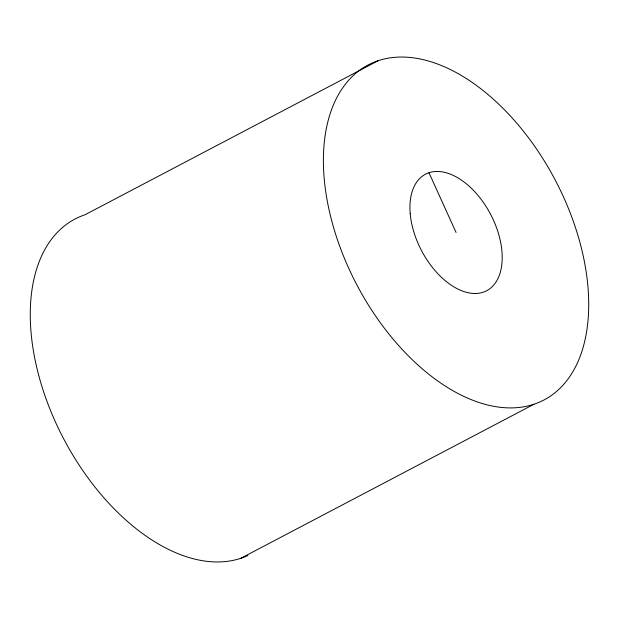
<?xml version="1.0" encoding="UTF-8"?>
<svg xmlns="http://www.w3.org/2000/svg" width="619" height="619" viewBox="0 0 619 619"><rect width="100%" height="100%" fill="white"/><g stroke="black" fill="none" stroke-linecap="round" stroke-linejoin="round"><path stroke-width="0.93" d="M378.163 60.716L85.012 214.77A189.19 112.186 62.3 0 0 58.194 427.907A189.19 112.186 62.3 0 0 247.886 555.498M240.837 558.284L533.988 404.23A189.19 112.186 62.3 0 0 510.141 115.745A189.19 112.186 62.3 0 0 324.101 177.444A189.19 112.186 62.3 0 0 533.988 404.23M428.975 172.732L456.071 232.473M410.173 213.331A65.807 39.02 62.3 0 0 483.176 292.214A65.807 39.02 62.3 0 0 474.881 191.875A65.807 39.02 62.3 0 0 410.173 213.331"/></g></svg>
